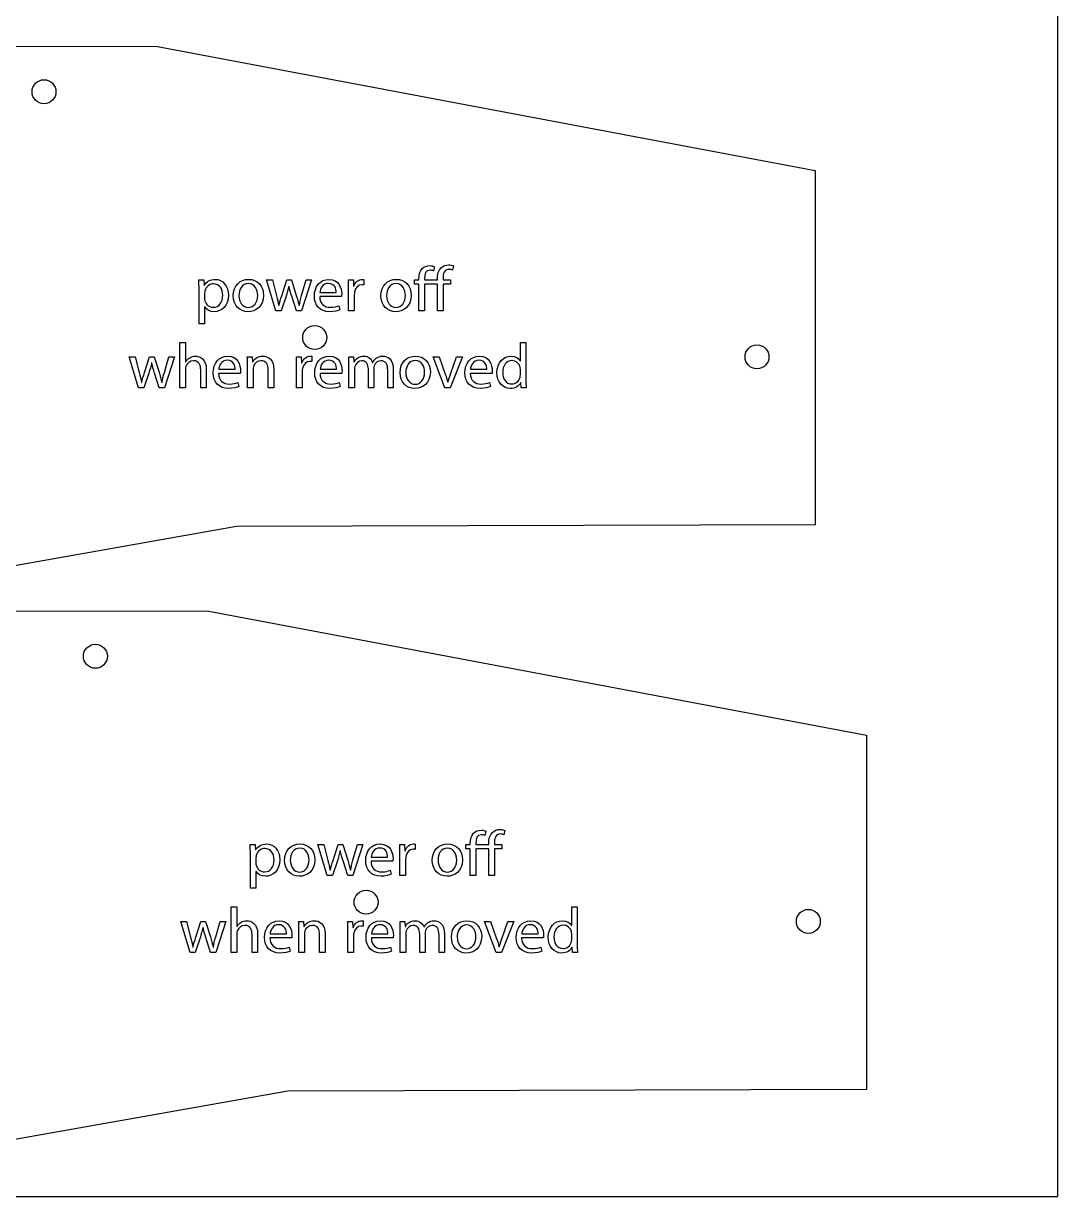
# Model space of a CAD drawing. Header units: millimetres. Extents: x 0 to 305, y -305 to 0.
# Drawn here: x 175.3 to 304.8, y -304.8 to -157.9 of the extents above; entities that cross this region are included whole.
import ezdxf

# ---------------------------------------------------------------- set-up
doc = ezdxf.new("R2010")
doc.units = ezdxf.units.MM
doc.layers.add('CUTS', color=1, linetype='Continuous', true_color=0xff0000)
doc.layers.add('TEXT', color=5, linetype='Continuous', true_color=0x0000ff)
doc.layers.add('laser bed referance', color=3, linetype='Continuous', lineweight=25, true_color=0x00ff00)

msp = doc.modelspace()

# ---------------------------------------------------------------- linework, layer by layer
at = {"layer": 'CUTS', "color": 1, "lineweight": 25, "true_color": 0xff0000}
for points in [[(89.67, -227.06), (64.55, -216.02), (64.55, -206.99), (76.93, -170.85), (80.07, -163.7), (100.87, -169.31), (115.27, -167.27), (123.91, -160.7), (192.1, -160.77), (274.47, -176.3), (274.47, -220.68), (201.98, -220.89), (167.1, -227.06)], [(96.1, -297.77), (70.98, -286.73), (70.98, -277.7), (83.36, -241.56), (86.5, -234.41), (107.3, -240.02), (121.69, -237.98), (130.33, -231.41), (198.53, -231.48), (280.89, -247.01), (280.89, -291.4), (208.41, -291.6), (173.53, -297.77)]]:
    msp.add_lwpolyline(points, dxfattribs=at)
for points in [[(176.4, -166.43), (176.4, -165.6), (177.07, -164.93), (177.9, -164.93)], [(177.9, -164.93), (178.73, -164.93), (179.4, -165.6), (179.4, -166.43)], [(177.9, -167.93), (177.07, -167.93), (176.4, -167.25), (176.4, -166.43)], [(179.4, -166.43), (179.4, -167.25), (178.73, -167.93), (177.9, -167.93)], [(210.29, -197.22), (210.29, -196.39), (210.96, -195.72), (211.79, -195.72)], [(211.79, -195.72), (212.62, -195.72), (213.29, -196.39), (213.29, -197.22)], [(211.79, -198.72), (210.96, -198.72), (210.29, -198.04), (210.29, -197.22)], [(213.29, -197.22), (213.29, -198.04), (212.62, -198.72), (211.79, -198.72)], [(265.67, -199.63), (265.67, -198.8), (266.34, -198.13), (267.17, -198.13)], [(267.17, -198.13), (268, -198.13), (268.67, -198.8), (268.67, -199.63)], [(267.17, -201.13), (266.34, -201.13), (265.67, -200.46), (265.67, -199.63)], [(268.67, -199.63), (268.67, -200.46), (268, -201.13), (267.17, -201.13)], [(182.83, -237.14), (182.83, -236.31), (183.5, -235.64), (184.33, -235.64)], [(184.33, -235.64), (185.16, -235.64), (185.83, -236.31), (185.83, -237.14)], [(184.33, -238.64), (183.5, -238.64), (182.83, -237.96), (182.83, -237.14)], [(185.83, -237.14), (185.83, -237.96), (185.16, -238.64), (184.33, -238.64)], [(216.72, -267.93), (216.72, -267.1), (217.39, -266.43), (218.22, -266.43)], [(218.22, -266.43), (219.04, -266.43), (219.72, -267.1), (219.72, -267.93)], [(218.22, -269.43), (217.39, -269.43), (216.72, -268.75), (216.72, -267.93)], [(219.72, -267.93), (219.72, -268.75), (219.04, -269.43), (218.22, -269.43)], [(272.1, -270.34), (272.1, -269.51), (272.77, -268.84), (273.6, -268.84)], [(273.6, -268.84), (274.43, -268.84), (275.1, -269.51), (275.1, -270.34)], [(273.6, -271.84), (272.77, -271.84), (272.1, -271.17), (272.1, -270.34)], [(275.1, -270.34), (275.1, -271.17), (274.43, -271.84), (273.6, -271.84)]]:
    msp.add_open_spline(points, degree=3, dxfattribs=at)
at = {"layer": 'laser bed referance'}
for p in [(304.8, 0), (0, -304.8)]:
    msp.add_line(p, (304.8, -304.8), dxfattribs=at)
at = {"layer": 'TEXT', "color": 5, "lineweight": 25, "true_color": 0x0000ff}
for points in [[(226.79, -188.35), (226.65, -188.88)], [(229.15, -188.23), (229.06, -188.77)], [(197.28, -190.01), (197.9, -190.01), (197.94, -190.68), (197.96, -190.68)], [(208.21, -192.05), (207.58, -193.89), (206.94, -193.89), (205.77, -190.01), (206.49, -190.01), (206.49, -190.01)], [(206.49, -190.01), (207.01, -191.99)], [(207.66, -191.99), (208.29, -190.01), (208.89, -190.01), (209.49, -191.95)], [(208.57, -190.77), (208.56, -190.77)], [(210.15, -191.96), (210.71, -190.01), (211.4, -190.01), (210.15, -193.89), (209.51, -193.89), (208.92, -192.04)], [(216.01, -190.01), (216.63, -190.01), (216.66, -190.78), (216.68, -190.78)], [(217.96, -189.95), (217.96, -190.62)], [(227.16, -193.89), (227.16, -190.55), (225.53, -190.55), (225.53, -193.89), (224.83, -193.89), (224.83, -190.55), (224.29, -190.55), (224.29, -190.01), (224.83, -190.01), (224.83, -189.89)], [(225.53, -189.85), (225.53, -190.01), (227.16, -190.01), (227.16, -189.83)], [(227.86, -189.81), (227.86, -190.01), (228.79, -190.01), (228.79, -190.55), (227.86, -190.55), (227.86, -193.89), (227.16, -193.89), (227.16, -193.89)], [(198.02, -193.37), (198.01, -193.37), (198.01, -195.48), (197.31, -195.48), (197.31, -191.28), (197.31, -191.28)], [(198.01, -191.64), (198.01, -192.31), (198.01, -192.31)], [(215.15, -192.08), (212.42, -192.08), (212.42, -192.08)], [(212.43, -191.58), (214.49, -191.58), (214.49, -191.58)], [(216.75, -191.83), (216.75, -193.89), (216.04, -193.89), (216.04, -191.22), (216.04, -191.22)], [(207.29, -193.22), (207.32, -193.22)], [(209.83, -193.22), (209.86, -193.22)], [(214.82, -193.23), (214.95, -193.73)], [(194.92, -197.82), (195.63, -197.82), (195.63, -200.25), (195.64, -200.25)], [(195.63, -201.17), (195.63, -203.51), (194.92, -203.51), (194.92, -197.82), (194.92, -197.82)], [(237.52, -200.13), (237.54, -200.13), (237.54, -197.82), (238.23, -197.82), (238.23, -197.82)], [(238.23, -197.82), (238.23, -202.51)], [(191.02, -201.66), (190.39, -203.51), (189.75, -203.51), (188.58, -199.63), (189.31, -199.63), (189.31, -199.63)], [(189.31, -199.63), (189.83, -201.6)], [(190.48, -201.61), (191.11, -199.63), (191.7, -199.63), (192.3, -201.57)], [(192.97, -201.58), (193.52, -199.63), (194.22, -199.63), (192.97, -203.51), (192.33, -203.51), (191.73, -201.66)], [(203.35, -199.63), (203.98, -199.63), (204.02, -200.27), (204.03, -200.27)], [(209.5, -199.63), (210.11, -199.63), (210.14, -200.4), (210.17, -200.4)], [(211.44, -199.57), (211.44, -200.23)], [(216.05, -199.63), (216.67, -199.63), (216.7, -200.26), (216.72, -200.26)], [(228.8, -201.8), (229.56, -199.63), (230.3, -199.63), (228.77, -203.51), (228.1, -203.51), (226.63, -199.63), (227.38, -199.63), (227.38, -199.63)], [(227.38, -199.63), (228.14, -201.8)], [(191.39, -200.38), (191.37, -200.38)], [(198.22, -201.2), (198.22, -203.51), (197.52, -203.51), (197.52, -201.28)], [(199.77, -201.19), (201.83, -201.19), (201.83, -201.19)], [(204.09, -201.18), (204.09, -203.51), (203.38, -203.51), (203.38, -200.68), (203.38, -200.68)], [(206.68, -201.2), (206.68, -203.51), (205.98, -203.51), (205.98, -201.27)], [(210.23, -201.44), (210.23, -203.51), (209.53, -203.51), (209.53, -200.84), (209.53, -200.84)], [(212.47, -201.19), (214.53, -201.19), (214.53, -201.19)], [(216.77, -201.18), (216.77, -203.51), (216.08, -203.51), (216.08, -200.68), (216.08, -200.68)], [(219.2, -201.11), (219.2, -203.51), (218.51, -203.51), (218.51, -201.18)], [(219.04, -200.33), (219.05, -200.33)], [(221.63, -201.23), (221.63, -203.51), (220.94, -203.51), (220.94, -201.32)], [(231.28, -201.19), (233.34, -201.19), (233.34, -201.19)], [(237.54, -201.88), (237.54, -201.21), (237.54, -201.21)], [(202.48, -201.7), (199.76, -201.7), (199.76, -201.7)], [(215.18, -201.7), (212.46, -201.7), (212.46, -201.7)], [(234, -201.7), (231.27, -201.7), (231.27, -201.7)], [(190.11, -202.84), (190.13, -202.84)], [(192.65, -202.84), (192.67, -202.84)], [(202.16, -202.84), (202.29, -203.35)], [(214.86, -202.84), (214.99, -203.35)], [(228.45, -202.8), (228.48, -202.8)], [(233.68, -202.84), (233.8, -203.35)], [(238.27, -203.51), (237.64, -203.51), (237.61, -202.84), (237.59, -202.84)], [(233.22, -259.06), (233.08, -259.59)], [(235.58, -258.94), (235.49, -259.48)], [(203.71, -260.72), (204.33, -260.72), (204.37, -261.39), (204.39, -261.39)], [(214.63, -262.76), (214.01, -264.6), (213.37, -264.6), (212.2, -260.72), (212.92, -260.72), (212.92, -260.72)], [(212.92, -260.72), (213.44, -262.7)], [(214.09, -262.7), (214.72, -260.72), (215.31, -260.72), (215.92, -262.66)], [(215, -261.48), (214.99, -261.48)], [(216.58, -262.67), (217.13, -260.72), (217.83, -260.72), (216.58, -264.6), (215.94, -264.6), (215.35, -262.75)], [(222.44, -260.72), (223.05, -260.72), (223.09, -261.49), (223.11, -261.49)], [(224.39, -260.66), (224.39, -261.33)], [(233.59, -264.6), (233.59, -261.26), (231.96, -261.26), (231.96, -264.6), (231.26, -264.6), (231.26, -261.26), (230.72, -261.26), (230.72, -260.72), (231.26, -260.72), (231.26, -260.6)], [(231.96, -260.56), (231.96, -260.72), (233.59, -260.72), (233.59, -260.54)], [(234.29, -260.52), (234.29, -260.72), (235.22, -260.72), (235.22, -261.26), (234.29, -261.26), (234.29, -264.6), (233.59, -264.6), (233.59, -264.6)], [(204.45, -264.08), (204.43, -264.08), (204.43, -266.19), (203.74, -266.19), (203.74, -261.99), (203.74, -261.99)], [(204.43, -262.35), (204.43, -263.02), (204.43, -263.02)], [(221.57, -262.79), (218.85, -262.79), (218.85, -262.79)], [(218.86, -262.29), (220.92, -262.29), (220.92, -262.29)], [(223.18, -262.54), (223.18, -264.6), (222.47, -264.6), (222.47, -261.93), (222.47, -261.93)], [(213.72, -263.93), (213.74, -263.93)], [(216.26, -263.93), (216.29, -263.93)], [(221.25, -263.94), (221.38, -264.44)], [(201.35, -268.53), (202.06, -268.53), (202.06, -270.96), (202.07, -270.96)], [(202.05, -271.88), (202.05, -274.22), (201.35, -274.22), (201.35, -268.53), (201.35, -268.53)], [(243.95, -270.84), (243.97, -270.84), (243.97, -268.53), (244.66, -268.53), (244.66, -268.53)], [(244.66, -268.53), (244.66, -273.22)], [(217.87, -270.28), (217.87, -270.94)], [(197.45, -272.38), (196.82, -274.22), (196.18, -274.22), (195.01, -270.34), (195.73, -270.34), (195.73, -270.34)], [(195.73, -270.34), (196.25, -272.31)], [(196.9, -272.32), (197.54, -270.34), (198.13, -270.34), (198.73, -272.28)], [(197.82, -271.09), (197.8, -271.09)], [(199.4, -272.29), (199.95, -270.34), (200.65, -270.34), (199.4, -274.22), (198.75, -274.22), (198.16, -272.37)], [(209.78, -270.34), (210.4, -270.34), (210.44, -270.98), (210.46, -270.98)], [(210.52, -271.89), (210.52, -274.22), (209.81, -274.22), (209.81, -271.39), (209.81, -271.39)], [(215.92, -270.34), (216.54, -270.34), (216.57, -271.11), (216.6, -271.11)], [(216.66, -272.15), (216.66, -274.22), (215.96, -274.22), (215.96, -271.55), (215.96, -271.55)], [(222.48, -270.34), (223.09, -270.34), (223.13, -270.97), (223.15, -270.97)], [(223.2, -271.89), (223.2, -274.22), (222.51, -274.22), (222.51, -271.39), (222.51, -271.39)], [(225.47, -271.04), (225.48, -271.04)], [(235.23, -272.51), (235.99, -270.34), (236.72, -270.34), (235.2, -274.22), (234.53, -274.22), (233.05, -270.34), (233.81, -270.34), (233.81, -270.34)], [(233.81, -270.34), (234.57, -272.51)], [(204.65, -271.91), (204.65, -274.22), (203.95, -274.22), (203.95, -271.99)], [(208.91, -272.41), (206.19, -272.41), (206.19, -272.41)], [(206.2, -271.9), (208.26, -271.9), (208.26, -271.9)], [(213.11, -271.91), (213.11, -274.22), (212.41, -274.22), (212.41, -271.98)], [(221.61, -272.41), (218.89, -272.41), (218.89, -272.41)], [(218.9, -271.9), (220.96, -271.9), (220.96, -271.9)], [(225.63, -271.82), (225.63, -274.22), (224.94, -274.22), (224.94, -271.89)], [(228.05, -271.94), (228.05, -274.22), (227.36, -274.22), (227.36, -272.03)], [(240.42, -272.41), (237.7, -272.41), (237.7, -272.41)], [(237.71, -271.9), (239.77, -271.9), (239.77, -271.9)], [(243.97, -272.59), (243.97, -271.92), (243.97, -271.92)], [(196.53, -273.55), (196.56, -273.55)], [(199.08, -273.55), (199.1, -273.55)], [(208.59, -273.55), (208.72, -274.06)], [(221.29, -273.55), (221.42, -274.06)], [(234.88, -273.51), (234.9, -273.51)], [(240.1, -273.55), (240.23, -274.06)], [(244.7, -274.22), (244.07, -274.22), (244.04, -273.55), (244.01, -273.55)]]:
    msp.add_lwpolyline(points, dxfattribs=at)
for points in [[(224.83, -189.89), (224.83, -189.35), (224.96, -188.88), (225.26, -188.57)], [(225.26, -188.57), (225.49, -188.35), (225.81, -188.21), (226.24, -188.21)], [(226.23, -188.77), (225.68, -188.77), (225.53, -189.25), (225.53, -189.85)], [(226.65, -188.88), (226.55, -188.82), (226.39, -188.77), (226.23, -188.77)], [(226.24, -188.21), (226.47, -188.21), (226.67, -188.28), (226.79, -188.35)], [(227.16, -189.83), (227.16, -189.29), (227.28, -188.79), (227.61, -188.48)], [(227.61, -188.48), (227.87, -188.22), (228.23, -188.12), (228.55, -188.12)], [(228.6, -188.68), (228.01, -188.68), (227.86, -189.21), (227.86, -189.81)], [(228.55, -188.12), (228.8, -188.12), (229.02, -188.17), (229.15, -188.23)], [(229.06, -188.77), (228.95, -188.72), (228.81, -188.68), (228.6, -188.68)], [(197.31, -191.28), (197.31, -190.78), (197.29, -190.38), (197.28, -190.01)], [(197.96, -190.68), (198.24, -190.21), (198.7, -189.93), (199.34, -189.93)], [(199.12, -190.49), (198.64, -190.49), (198.18, -190.83), (198.05, -191.36)], [(200.27, -191.93), (200.27, -191.16), (199.87, -190.49), (199.12, -190.49)], [(199.34, -189.93), (200.28, -189.93), (200.99, -190.73), (200.99, -191.9)], [(201.59, -191.99), (201.59, -190.7), (202.44, -189.93), (203.51, -189.93)], [(203.49, -190.46), (202.67, -190.46), (202.31, -191.23), (202.31, -191.96)], [(204.66, -191.95), (204.66, -191.29), (204.33, -190.46), (203.49, -190.46)], [(203.51, -189.93), (204.62, -189.93), (205.38, -190.74), (205.38, -191.92)], [(208.56, -190.77), (208.46, -191.23), (208.34, -191.63), (208.21, -192.05)], [(208.92, -192.04), (208.78, -191.61), (208.67, -191.22), (208.57, -190.77)], [(211.75, -192.02), (211.75, -190.85), (212.44, -189.93), (213.57, -189.93)], [(213.51, -190.44), (212.79, -190.44), (212.48, -191.09), (212.43, -191.58)], [(214.49, -191.58), (214.5, -191.14), (214.3, -190.44), (213.51, -190.44)], [(213.57, -189.93), (214.84, -189.93), (215.17, -191.04), (215.17, -191.75)], [(216.04, -191.22), (216.04, -190.77), (216.03, -190.38), (216.01, -190.01)], [(216.68, -190.78), (216.86, -190.26), (217.29, -189.93), (217.76, -189.93)], [(217.72, -190.6), (217.22, -190.6), (216.87, -190.97), (216.77, -191.5)], [(217.96, -190.62), (217.88, -190.6), (217.81, -190.6), (217.72, -190.6)], [(217.76, -189.93), (217.84, -189.93), (217.89, -189.94), (217.96, -189.95)], [(220.08, -191.99), (220.08, -190.7), (220.94, -189.93), (222, -189.93)], [(221.99, -190.46), (221.16, -190.46), (220.8, -191.23), (220.8, -191.96)], [(223.15, -191.95), (223.15, -191.29), (222.82, -190.46), (221.99, -190.46)], [(222, -189.93), (223.12, -189.93), (223.87, -190.74), (223.87, -191.92)], [(198.05, -191.36), (198.03, -191.45), (198.01, -191.55), (198.01, -191.64)], [(198.01, -192.31), (198.01, -192.42), (198.01, -192.51), (198.04, -192.6)], [(199.1, -193.43), (199.84, -193.43), (200.27, -192.82), (200.27, -191.93)], [(200.99, -191.9), (200.99, -193.29), (200.13, -193.98), (199.22, -193.98)], [(203.45, -193.98), (202.4, -193.98), (201.59, -193.21), (201.59, -191.99)], [(202.31, -191.96), (202.31, -192.81), (202.79, -193.45), (203.48, -193.45)], [(205.38, -191.92), (205.38, -193.36), (204.38, -193.98), (203.45, -193.98)], [(203.48, -193.45), (204.15, -193.45), (204.66, -192.82), (204.66, -191.95)], [(207.01, -191.99), (207.12, -192.42), (207.22, -192.82), (207.29, -193.22)], [(207.32, -193.22), (207.4, -192.83), (207.53, -192.41), (207.66, -191.99)], [(209.49, -191.95), (209.63, -192.42), (209.74, -192.83), (209.83, -193.22)], [(209.86, -193.22), (209.92, -192.83), (210.03, -192.42), (210.15, -191.96)], [(213.65, -193.98), (212.46, -193.98), (211.75, -193.19), (211.75, -192.02)], [(212.42, -192.08), (212.44, -193.03), (213.04, -193.43), (213.75, -193.43)], [(215.17, -191.75), (215.17, -191.9), (215.16, -192), (215.15, -192.08)], [(216.77, -191.5), (216.76, -191.59), (216.75, -191.71), (216.75, -191.83)], [(221.94, -193.98), (220.9, -193.98), (220.08, -193.21), (220.08, -191.99)], [(220.8, -191.96), (220.8, -192.81), (221.28, -193.45), (221.97, -193.45)], [(223.87, -191.92), (223.87, -193.36), (222.87, -193.98), (221.94, -193.98)], [(221.97, -193.45), (222.64, -193.45), (223.15, -192.82), (223.15, -191.95)], [(199.22, -193.98), (198.7, -193.98), (198.25, -193.76), (198.02, -193.37)], [(198.04, -192.6), (198.17, -193.09), (198.59, -193.43), (199.1, -193.43)], [(214.95, -193.73), (214.7, -193.84), (214.27, -193.98), (213.65, -193.98)], [(213.75, -193.43), (214.26, -193.43), (214.57, -193.34), (214.82, -193.23)], [(195.64, -200.25), (195.75, -200.05), (195.93, -199.86), (196.15, -199.74)], [(196.15, -199.74), (196.36, -199.62), (196.6, -199.55), (196.87, -199.55)], [(196.87, -199.55), (197.39, -199.55), (198.22, -199.87), (198.22, -201.2)], [(199.09, -201.63), (199.09, -200.46), (199.78, -199.55), (200.91, -199.55)], [(200.91, -199.55), (202.18, -199.55), (202.51, -200.66), (202.51, -201.37)], [(203.38, -200.68), (203.38, -200.27), (203.37, -199.95), (203.35, -199.63)], [(204.03, -200.27), (204.22, -199.91), (204.67, -199.55), (205.31, -199.55)], [(205.31, -199.55), (205.85, -199.55), (206.68, -199.87), (206.68, -201.2)], [(209.53, -200.84), (209.53, -200.38), (209.52, -199.99), (209.5, -199.63)], [(210.17, -200.4), (210.35, -199.88), (210.78, -199.55), (211.25, -199.55)], [(211.25, -199.55), (211.32, -199.55), (211.38, -199.56), (211.44, -199.57)], [(211.79, -201.63), (211.79, -200.46), (212.48, -199.55), (213.61, -199.55)], [(213.61, -199.55), (214.88, -199.55), (215.21, -200.66), (215.21, -201.37)], [(216.08, -200.68), (216.08, -200.27), (216.07, -199.95), (216.05, -199.63)], [(216.72, -200.26), (216.94, -199.89), (217.3, -199.55), (217.95, -199.55)], [(217.95, -199.55), (218.47, -199.55), (218.87, -199.87), (219.04, -200.33)], [(219.49, -199.82), (219.73, -199.65), (219.98, -199.55), (220.34, -199.55)], [(220.34, -199.55), (220.87, -199.55), (221.63, -199.89), (221.63, -201.23)], [(222.48, -201.6), (222.48, -200.31), (223.34, -199.55), (224.41, -199.55)], [(224.41, -199.55), (225.52, -199.55), (226.27, -200.36), (226.27, -201.54)], [(230.6, -201.63), (230.6, -200.46), (231.29, -199.55), (232.42, -199.55)], [(232.42, -199.55), (233.69, -199.55), (234.02, -200.66), (234.02, -201.37)], [(234.61, -201.62), (234.61, -200.33), (235.41, -199.55), (236.35, -199.55)], [(236.35, -199.55), (236.95, -199.55), (237.35, -199.83), (237.52, -200.13)], [(191.37, -200.38), (191.28, -200.85), (191.16, -201.25), (191.02, -201.66)], [(191.73, -201.66), (191.6, -201.22), (191.48, -200.84), (191.39, -200.38)], [(195.67, -200.83), (195.63, -200.94), (195.63, -201.04), (195.63, -201.17)], [(196.62, -200.13), (196.16, -200.13), (195.81, -200.45), (195.67, -200.83)], [(197.52, -201.28), (197.52, -200.66), (197.29, -200.13), (196.62, -200.13)], [(200.85, -200.05), (200.13, -200.05), (199.83, -200.7), (199.77, -201.19)], [(201.83, -201.19), (201.84, -200.75), (201.64, -200.05), (200.85, -200.05)], [(204.14, -200.85), (204.1, -200.94), (204.09, -201.06), (204.09, -201.18)], [(205.08, -200.13), (204.62, -200.13), (204.26, -200.45), (204.14, -200.85)], [(205.98, -201.27), (205.98, -200.65), (205.75, -200.13), (205.08, -200.13)], [(210.26, -201.11), (210.24, -201.21), (210.23, -201.33), (210.23, -201.44)], [(211.2, -200.21), (210.71, -200.21), (210.35, -200.58), (210.26, -201.11)], [(211.44, -200.23), (211.37, -200.21), (211.3, -200.21), (211.2, -200.21)], [(213.55, -200.05), (212.83, -200.05), (212.52, -200.7), (212.47, -201.19)], [(214.53, -201.19), (214.53, -200.75), (214.34, -200.05), (213.55, -200.05)], [(216.83, -200.83), (216.79, -200.93), (216.77, -201.06), (216.77, -201.18)], [(217.7, -200.13), (217.27, -200.13), (216.94, -200.48), (216.83, -200.83)], [(218.51, -201.18), (218.51, -200.57), (218.24, -200.13), (217.7, -200.13)], [(219.05, -200.33), (219.17, -200.1), (219.33, -199.94), (219.49, -199.82)], [(219.25, -200.76), (219.22, -200.86), (219.2, -200.98), (219.2, -201.11)], [(220.1, -200.13), (219.69, -200.13), (219.38, -200.42), (219.25, -200.76)], [(220.94, -201.32), (220.94, -200.57), (220.66, -200.13), (220.1, -200.13)], [(224.39, -200.08), (223.56, -200.08), (223.2, -200.85), (223.2, -201.58)], [(225.55, -201.56), (225.55, -200.9), (225.22, -200.08), (224.39, -200.08)], [(232.36, -200.05), (231.64, -200.05), (231.34, -200.7), (231.28, -201.19)], [(233.34, -201.19), (233.35, -200.75), (233.15, -200.05), (232.36, -200.05)], [(236.49, -200.1), (235.76, -200.1), (235.33, -200.74), (235.33, -201.59)], [(237.51, -200.91), (237.4, -200.47), (237.02, -200.1), (236.49, -200.1)], [(237.54, -201.21), (237.54, -201.12), (237.53, -201), (237.51, -200.91)], [(189.83, -201.6), (189.93, -202.03), (190.03, -202.43), (190.11, -202.84)], [(190.13, -202.84), (190.22, -202.44), (190.35, -202.03), (190.48, -201.61)], [(192.3, -201.57), (192.45, -202.03), (192.56, -202.44), (192.65, -202.84)], [(192.67, -202.84), (192.73, -202.44), (192.84, -202.03), (192.97, -201.58)], [(200.99, -203.6), (199.8, -203.6), (199.09, -202.8), (199.09, -201.63)], [(199.76, -201.7), (199.78, -202.65), (200.38, -203.04), (201.09, -203.04)], [(202.51, -201.37), (202.51, -201.51), (202.5, -201.62), (202.48, -201.7)], [(213.69, -203.6), (212.5, -203.6), (211.79, -202.8), (211.79, -201.63)], [(212.46, -201.7), (212.48, -202.65), (213.08, -203.04), (213.79, -203.04)], [(215.21, -201.37), (215.21, -201.51), (215.2, -201.62), (215.18, -201.7)], [(224.34, -203.6), (223.3, -203.6), (222.48, -202.83), (222.48, -201.6)], [(223.2, -201.58), (223.2, -202.43), (223.68, -203.07), (224.37, -203.07)], [(226.27, -201.54), (226.27, -202.97), (225.27, -203.6), (224.34, -203.6)], [(224.37, -203.07), (225.05, -203.07), (225.55, -202.43), (225.55, -201.56)], [(228.14, -201.8), (228.27, -202.16), (228.37, -202.48), (228.45, -202.8)], [(228.48, -202.8), (228.56, -202.48), (228.68, -202.16), (228.8, -201.8)], [(232.51, -203.6), (231.31, -203.6), (230.6, -202.8), (230.6, -201.63)], [(231.27, -201.7), (231.29, -202.65), (231.89, -203.04), (232.6, -203.04)], [(234.02, -201.37), (234.02, -201.51), (234.01, -201.62), (234, -201.7)], [(236.28, -203.6), (235.34, -203.6), (234.61, -202.8), (234.61, -201.62)], [(235.33, -201.59), (235.33, -202.38), (235.72, -203.03), (236.47, -203.03)], [(236.47, -203.03), (236.94, -203.03), (237.38, -202.71), (237.51, -202.19)], [(237.51, -202.19), (237.53, -202.09), (237.54, -201.99), (237.54, -201.88)], [(238.23, -202.51), (238.23, -202.85), (238.25, -203.24), (238.27, -203.51)], [(202.29, -203.35), (202.04, -203.46), (201.61, -203.6), (200.99, -203.6)], [(201.09, -203.04), (201.6, -203.04), (201.91, -202.96), (202.16, -202.84)], [(214.99, -203.35), (214.74, -203.46), (214.31, -203.6), (213.69, -203.6)], [(213.79, -203.04), (214.3, -203.04), (214.61, -202.96), (214.86, -202.84)], [(233.8, -203.35), (233.56, -203.46), (233.12, -203.6), (232.51, -203.6)], [(232.6, -203.04), (233.11, -203.04), (233.42, -202.96), (233.68, -202.84)], [(237.59, -202.84), (237.38, -203.27), (236.91, -203.6), (236.28, -203.6)], [(231.26, -260.6), (231.26, -260.06), (231.39, -259.59), (231.69, -259.28)], [(231.69, -259.28), (231.92, -259.06), (232.24, -258.92), (232.67, -258.92)], [(232.66, -259.48), (232.11, -259.48), (231.96, -259.96), (231.96, -260.56)], [(233.08, -259.59), (232.97, -259.53), (232.82, -259.48), (232.66, -259.48)], [(232.67, -258.92), (232.89, -258.92), (233.1, -258.99), (233.22, -259.06)], [(233.59, -260.54), (233.59, -260), (233.71, -259.5), (234.04, -259.19)], [(234.04, -259.19), (234.3, -258.93), (234.66, -258.83), (234.98, -258.83)], [(235.03, -259.39), (234.44, -259.39), (234.29, -259.92), (234.29, -260.52)], [(234.98, -258.83), (235.23, -258.83), (235.45, -258.88), (235.58, -258.94)], [(235.49, -259.48), (235.38, -259.43), (235.24, -259.39), (235.03, -259.39)], [(203.74, -261.99), (203.74, -261.49), (203.72, -261.09), (203.71, -260.72)], [(204.39, -261.39), (204.67, -260.92), (205.13, -260.64), (205.76, -260.64)], [(205.55, -261.21), (205.07, -261.21), (204.61, -261.54), (204.48, -262.07)], [(206.7, -262.64), (206.7, -261.87), (206.29, -261.21), (205.55, -261.21)], [(205.76, -260.64), (206.71, -260.64), (207.41, -261.44), (207.41, -262.61)], [(208.02, -262.7), (208.02, -261.41), (208.87, -260.64), (209.94, -260.64)], [(209.92, -261.17), (209.1, -261.17), (208.74, -261.94), (208.74, -262.67)], [(211.08, -262.66), (211.08, -262), (210.76, -261.17), (209.92, -261.17)], [(209.94, -260.64), (211.05, -260.64), (211.81, -261.45), (211.81, -262.63)], [(214.99, -261.48), (214.89, -261.94), (214.77, -262.34), (214.63, -262.76)], [(215.35, -262.75), (215.21, -262.32), (215.1, -261.93), (215, -261.48)], [(218.18, -262.73), (218.18, -261.56), (218.86, -260.64), (219.99, -260.64)], [(219.94, -261.15), (219.22, -261.15), (218.91, -261.8), (218.86, -262.29)], [(220.92, -262.29), (220.92, -261.85), (220.73, -261.15), (219.94, -261.15)], [(219.99, -260.64), (221.27, -260.64), (221.6, -261.75), (221.6, -262.46)], [(222.47, -261.93), (222.47, -261.48), (222.46, -261.09), (222.44, -260.72)], [(223.11, -261.49), (223.29, -260.97), (223.72, -260.64), (224.19, -260.64)], [(224.14, -261.31), (223.65, -261.31), (223.3, -261.68), (223.2, -262.21)], [(224.39, -261.33), (224.31, -261.31), (224.24, -261.31), (224.14, -261.31)], [(224.19, -260.64), (224.26, -260.64), (224.32, -260.65), (224.39, -260.66)], [(226.51, -262.7), (226.51, -261.41), (227.36, -260.64), (228.43, -260.64)], [(228.41, -261.17), (227.59, -261.17), (227.23, -261.94), (227.23, -262.67)], [(229.58, -262.66), (229.58, -262), (229.25, -261.17), (228.41, -261.17)], [(228.43, -260.64), (229.54, -260.64), (230.3, -261.45), (230.3, -262.63)], [(204.48, -262.07), (204.46, -262.16), (204.43, -262.26), (204.43, -262.35)], [(205.52, -264.14), (206.27, -264.14), (206.7, -263.53), (206.7, -262.64)], [(207.41, -262.61), (207.41, -264), (206.56, -264.69), (205.64, -264.69)], [(209.87, -264.69), (208.83, -264.69), (208.02, -263.92), (208.02, -262.7)], [(208.74, -262.67), (208.74, -263.52), (209.22, -264.16), (209.91, -264.16)], [(211.81, -262.63), (211.81, -264.07), (210.8, -264.69), (209.87, -264.69)], [(209.91, -264.16), (210.58, -264.16), (211.08, -263.53), (211.08, -262.66)], [(213.44, -262.7), (213.54, -263.13), (213.65, -263.53), (213.72, -263.93)], [(213.74, -263.93), (213.83, -263.54), (213.96, -263.12), (214.09, -262.7)], [(215.92, -262.66), (216.06, -263.13), (216.17, -263.54), (216.26, -263.93)], [(216.29, -263.93), (216.35, -263.54), (216.45, -263.13), (216.58, -262.67)], [(220.08, -264.69), (218.89, -264.69), (218.18, -263.9), (218.18, -262.73)], [(218.85, -262.79), (218.86, -263.75), (219.47, -264.14), (220.18, -264.14)], [(221.6, -262.46), (221.6, -262.61), (221.59, -262.71), (221.57, -262.79)], [(223.2, -262.21), (223.18, -262.3), (223.18, -262.42), (223.18, -262.54)], [(228.37, -264.69), (227.32, -264.69), (226.51, -263.92), (226.51, -262.7)], [(227.23, -262.67), (227.23, -263.52), (227.71, -264.16), (228.4, -264.16)], [(230.3, -262.63), (230.3, -264.07), (229.3, -264.69), (228.37, -264.69)], [(228.4, -264.16), (229.07, -264.16), (229.58, -263.53), (229.58, -262.66)], [(204.43, -263.02), (204.43, -263.13), (204.44, -263.22), (204.47, -263.31)], [(205.64, -264.69), (205.13, -264.69), (204.68, -264.47), (204.45, -264.08)], [(204.47, -263.31), (204.59, -263.8), (205.02, -264.14), (205.52, -264.14)], [(221.38, -264.44), (221.13, -264.55), (220.7, -264.69), (220.08, -264.69)], [(220.18, -264.14), (220.68, -264.14), (221, -264.05), (221.25, -263.94)], [(202.58, -270.45), (202.78, -270.33), (203.03, -270.26), (203.3, -270.26)], [(203.3, -270.26), (203.82, -270.26), (204.65, -270.58), (204.65, -271.91)], [(205.52, -272.34), (205.52, -271.17), (206.21, -270.26), (207.33, -270.26)], [(207.33, -270.26), (208.61, -270.26), (208.94, -271.37), (208.94, -272.08)], [(210.46, -270.98), (210.65, -270.62), (211.1, -270.26), (211.74, -270.26)], [(211.74, -270.26), (212.28, -270.26), (213.11, -270.58), (213.11, -271.91)], [(216.6, -271.11), (216.77, -270.59), (217.21, -270.26), (217.68, -270.26)], [(217.68, -270.26), (217.75, -270.26), (217.81, -270.27), (217.87, -270.28)], [(218.22, -272.34), (218.22, -271.17), (218.9, -270.26), (220.03, -270.26)], [(220.03, -270.26), (221.31, -270.26), (221.64, -271.37), (221.64, -272.08)], [(223.15, -270.97), (223.37, -270.6), (223.73, -270.26), (224.38, -270.26)], [(224.38, -270.26), (224.9, -270.26), (225.3, -270.58), (225.47, -271.04)], [(225.92, -270.53), (226.16, -270.36), (226.4, -270.26), (226.77, -270.26)], [(226.77, -270.26), (227.29, -270.26), (228.05, -270.6), (228.05, -271.94)], [(228.91, -272.31), (228.91, -271.02), (229.77, -270.26), (230.83, -270.26)], [(230.83, -270.26), (231.95, -270.26), (232.7, -271.07), (232.7, -272.25)], [(237.03, -272.34), (237.03, -271.17), (237.72, -270.26), (238.85, -270.26)], [(238.85, -270.26), (240.12, -270.26), (240.45, -271.37), (240.45, -272.08)], [(241.04, -272.33), (241.03, -271.04), (241.84, -270.26), (242.78, -270.26)], [(242.78, -270.26), (243.38, -270.26), (243.77, -270.54), (243.95, -270.84)], [(197.8, -271.09), (197.7, -271.56), (197.58, -271.96), (197.45, -272.38)], [(198.16, -272.37), (198.02, -271.93), (197.91, -271.55), (197.82, -271.09)], [(202.1, -271.54), (202.06, -271.65), (202.05, -271.75), (202.05, -271.88)], [(202.07, -270.96), (202.18, -270.76), (202.36, -270.57), (202.58, -270.45)], [(203.05, -270.84), (202.59, -270.84), (202.24, -271.17), (202.1, -271.54)], [(203.95, -271.99), (203.95, -271.37), (203.71, -270.84), (203.05, -270.84)], [(207.28, -270.76), (206.56, -270.76), (206.25, -271.41), (206.2, -271.9)], [(208.26, -271.9), (208.26, -271.46), (208.07, -270.76), (207.28, -270.76)], [(209.81, -271.39), (209.81, -270.98), (209.8, -270.66), (209.78, -270.34)], [(210.56, -271.56), (210.53, -271.65), (210.52, -271.77), (210.52, -271.89)], [(211.51, -270.84), (211.05, -270.84), (210.69, -271.16), (210.56, -271.56)], [(212.41, -271.98), (212.41, -271.36), (212.17, -270.84), (211.51, -270.84)], [(215.96, -271.55), (215.96, -271.09), (215.95, -270.7), (215.92, -270.34)], [(217.63, -270.92), (217.13, -270.92), (216.78, -271.29), (216.68, -271.82)], [(217.87, -270.94), (217.8, -270.92), (217.73, -270.92), (217.63, -270.92)], [(219.98, -270.76), (219.26, -270.76), (218.95, -271.41), (218.9, -271.9)], [(220.96, -271.9), (220.96, -271.46), (220.77, -270.76), (219.98, -270.76)], [(222.51, -271.39), (222.51, -270.98), (222.49, -270.66), (222.48, -270.34)], [(223.25, -271.54), (223.22, -271.64), (223.2, -271.77), (223.2, -271.89)], [(224.13, -270.84), (223.7, -270.84), (223.37, -271.19), (223.25, -271.54)], [(224.94, -271.89), (224.94, -271.28), (224.67, -270.84), (224.13, -270.84)], [(225.48, -271.04), (225.6, -270.81), (225.76, -270.65), (225.92, -270.53)], [(225.68, -271.47), (225.65, -271.57), (225.63, -271.69), (225.63, -271.82)], [(226.52, -270.84), (226.11, -270.84), (225.81, -271.13), (225.68, -271.47)], [(227.36, -272.03), (227.36, -271.28), (227.08, -270.84), (226.52, -270.84)], [(230.82, -270.79), (229.99, -270.79), (229.63, -271.56), (229.63, -272.29)], [(231.98, -272.27), (231.98, -271.61), (231.65, -270.79), (230.82, -270.79)], [(238.79, -270.76), (238.07, -270.76), (237.76, -271.41), (237.71, -271.9)], [(239.77, -271.9), (239.78, -271.46), (239.58, -270.76), (238.79, -270.76)], [(242.92, -270.81), (242.19, -270.81), (241.75, -271.45), (241.75, -272.3)], [(243.93, -271.62), (243.83, -271.18), (243.45, -270.81), (242.92, -270.81)], [(243.97, -271.92), (243.97, -271.83), (243.96, -271.71), (243.93, -271.62)], [(196.25, -272.31), (196.36, -272.74), (196.46, -273.14), (196.53, -273.55)], [(196.56, -273.55), (196.65, -273.15), (196.78, -272.74), (196.9, -272.32)], [(198.73, -272.28), (198.87, -272.74), (198.99, -273.15), (199.08, -273.55)], [(199.1, -273.55), (199.16, -273.15), (199.27, -272.74), (199.4, -272.29)], [(207.42, -274.31), (206.23, -274.31), (205.52, -273.51), (205.52, -272.34)], [(206.19, -272.41), (206.21, -273.36), (206.81, -273.75), (207.52, -273.75)], [(208.94, -272.08), (208.94, -272.22), (208.93, -272.33), (208.91, -272.41)], [(216.68, -271.82), (216.67, -271.92), (216.66, -272.04), (216.66, -272.15)], [(220.12, -274.31), (218.93, -274.31), (218.22, -273.51), (218.22, -272.34)], [(218.89, -272.41), (218.9, -273.36), (219.51, -273.75), (220.22, -273.75)], [(221.64, -272.08), (221.64, -272.22), (221.63, -272.33), (221.61, -272.41)], [(230.77, -274.31), (229.73, -274.31), (228.91, -273.54), (228.91, -272.31)], [(229.63, -272.29), (229.63, -273.14), (230.11, -273.78), (230.8, -273.78)], [(232.7, -272.25), (232.7, -273.68), (231.7, -274.31), (230.77, -274.31)], [(230.8, -273.78), (231.47, -273.78), (231.98, -273.14), (231.98, -272.27)], [(234.57, -272.51), (234.7, -272.87), (234.8, -273.19), (234.88, -273.51)], [(234.9, -273.51), (234.99, -273.19), (235.1, -272.87), (235.23, -272.51)], [(238.93, -274.31), (237.74, -274.31), (237.03, -273.51), (237.03, -272.34)], [(237.7, -272.41), (237.72, -273.36), (238.32, -273.75), (239.03, -273.75)], [(240.45, -272.08), (240.45, -272.22), (240.44, -272.33), (240.42, -272.41)], [(242.71, -274.31), (241.77, -274.31), (241.04, -273.51), (241.04, -272.33)], [(241.75, -272.3), (241.75, -273.09), (242.15, -273.74), (242.9, -273.74)], [(242.9, -273.74), (243.37, -273.74), (243.81, -273.42), (243.93, -272.9)], [(243.93, -272.9), (243.96, -272.8), (243.97, -272.7), (243.97, -272.59)], [(244.66, -273.22), (244.66, -273.56), (244.68, -273.95), (244.7, -274.22)], [(208.72, -274.06), (208.47, -274.17), (208.04, -274.31), (207.42, -274.31)], [(207.52, -273.75), (208.02, -273.75), (208.34, -273.67), (208.59, -273.55)], [(221.42, -274.06), (221.17, -274.17), (220.74, -274.31), (220.12, -274.31)], [(220.22, -273.75), (220.72, -273.75), (221.04, -273.67), (221.29, -273.55)], [(240.23, -274.06), (239.98, -274.17), (239.55, -274.31), (238.93, -274.31)], [(239.03, -273.75), (239.54, -273.75), (239.85, -273.67), (240.1, -273.55)], [(244.01, -273.55), (243.81, -273.98), (243.34, -274.31), (242.71, -274.31)]]:
    msp.add_open_spline(points, degree=3, dxfattribs=at)

doc.saveas('drawing.dxf')
